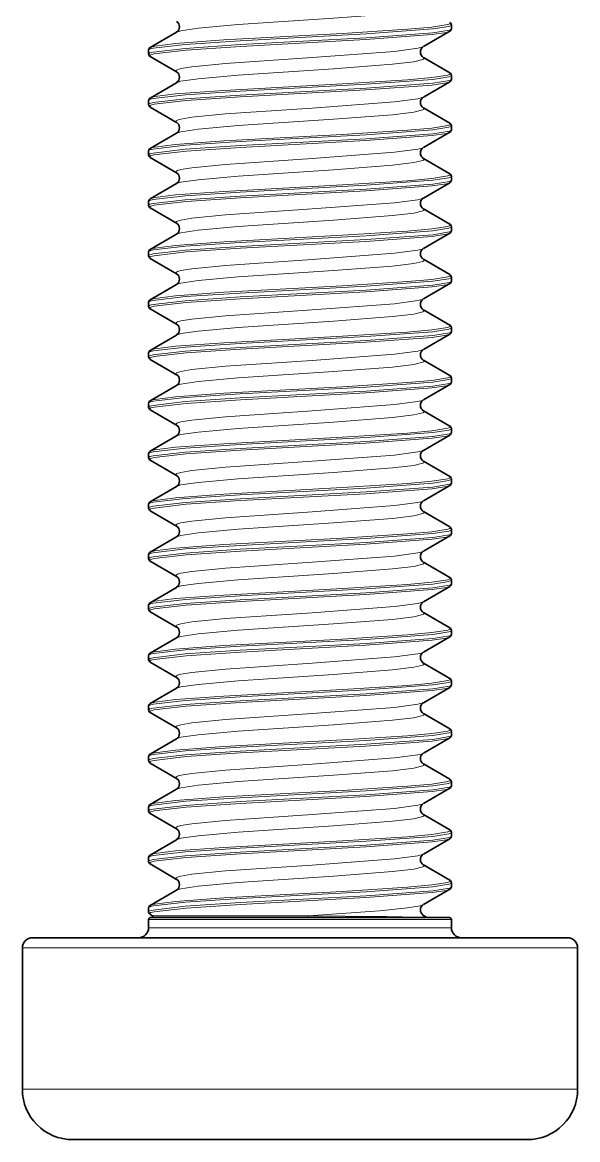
# Model space of a CAD drawing. Extents: x 327 to 941, y 153 to 765.
# Drawn here: x 619.75 to 625.25, y 153.26 to 164.33 of the extents above; entities that cross this region are included whole.
import ezdxf

# ---------------------------------------------------------------- set-up
doc = ezdxf.new("R2010")
doc.units = 0

msp = doc.modelspace()

# ---------------------------------------------------------------- linework, layer by layer
at = {"color": 7, "lineweight": 35, "ltscale": 0.000986481}
for p, q in [((624, 164.303), (624, 164.264)), ((621, 164.053), (621, 164.014)), ((624, 163.803), (624, 163.764)), ((621, 163.553), (621, 163.514)), ((624, 163.303), (624, 163.264)), ((621, 163.053), (621, 163.014)), ((624, 162.803), (624, 162.764)), ((621, 162.553), (621, 162.514)), ((624, 162.303), (624, 162.264)), ((621, 162.053), (621, 162.014)), ((624, 161.803), (624, 161.764)), ((621, 161.553), (621, 161.514)), ((624, 161.303), (624, 161.264)), ((621, 161.053), (621, 161.014)), ((624, 160.803), (624, 160.764)), ((621, 160.553), (621, 160.514)), ((624, 160.303), (624, 160.264)), ((621, 160.053), (621, 160.014)), ((624, 159.803), (624, 159.764)), ((621, 159.553), (621, 159.514)), ((624, 159.303), (624, 159.264)), ((621, 159.053), (621, 159.014)), ((624, 158.803), (624, 158.764)), ((621, 158.553), (621, 158.514)), ((624, 158.303), (624, 158.264)), ((621, 158.053), (621, 158.014)), ((624, 157.803), (624, 157.764)), ((621, 157.553), (621, 157.514)), ((624, 157.303), (624, 157.264)), ((621, 157.053), (621, 157.014)), ((624, 156.803), (624, 156.764)), ((621, 156.553), (621, 156.514)), ((624, 156.303), (624, 156.264)), ((621, 156.053), (621, 156.014)), ((624, 155.803), (624, 155.764)), ((621, 155.553), (621, 155.514))]:
    msp.add_line(p, q, dxfattribs=at)
at = {"color": 7, "lineweight": 35, "ltscale": 0.007571}
for p, q in [((621.016, 164.078), (621.278, 164.23)), ((623.984, 163.828), (623.722, 163.98)), ((621.016, 163.578), (621.278, 163.73)), ((623.984, 163.328), (623.722, 163.48)), ((621.016, 163.078), (621.278, 163.23)), ((623.984, 162.828), (623.722, 162.98)), ((621.016, 162.578), (621.278, 162.73)), ((623.984, 162.328), (623.722, 162.48)), ((621.016, 162.078), (621.278, 162.23)), ((623.984, 161.828), (623.722, 161.98)), ((621.016, 161.578), (621.278, 161.73)), ((623.984, 161.328), (623.722, 161.48)), ((621.016, 161.078), (621.278, 161.23)), ((623.984, 160.828), (623.722, 160.98)), ((621.016, 160.578), (621.278, 160.73)), ((623.984, 160.328), (623.722, 160.48)), ((621.016, 160.078), (621.278, 160.23)), ((623.984, 159.828), (623.722, 159.98)), ((621.016, 159.578), (621.278, 159.73)), ((623.984, 159.328), (623.722, 159.48)), ((621.016, 159.078), (621.278, 159.23)), ((623.984, 158.828), (623.722, 158.98)), ((621.016, 158.578), (621.278, 158.73)), ((623.984, 158.328), (623.722, 158.48)), ((621.016, 158.078), (621.278, 158.23)), ((623.984, 157.828), (623.722, 157.98)), ((621.016, 157.578), (621.278, 157.73)), ((623.984, 157.328), (623.722, 157.48)), ((621.016, 157.078), (621.278, 157.23)), ((623.984, 156.828), (623.722, 156.98)), ((621.016, 156.578), (621.278, 156.73)), ((623.984, 156.328), (623.722, 156.48)), ((621.016, 156.078), (621.278, 156.23)), ((623.984, 155.828), (623.722, 155.98)), ((621.016, 155.578), (621.278, 155.73))]:
    msp.add_line(p, q, dxfattribs=at)
at = {"color": 7, "lineweight": 35, "ltscale": 0.00757}
for p, q in [((623.984, 164.239), (623.722, 164.087)), ((621.016, 163.989), (621.278, 163.837)), ((623.984, 163.739), (623.722, 163.587)), ((621.016, 163.489), (621.278, 163.337)), ((623.984, 163.239), (623.722, 163.087)), ((621.016, 162.989), (621.278, 162.837)), ((623.984, 162.739), (623.722, 162.587)), ((621.016, 162.489), (621.278, 162.337)), ((623.984, 162.239), (623.722, 162.087)), ((621.016, 161.989), (621.278, 161.837)), ((623.984, 161.739), (623.722, 161.587)), ((621.016, 161.489), (621.278, 161.337)), ((623.984, 161.239), (623.722, 161.087)), ((621.016, 160.989), (621.278, 160.837)), ((623.984, 160.739), (623.722, 160.587)), ((621.016, 160.489), (621.278, 160.337)), ((623.984, 160.239), (623.722, 160.087)), ((621.016, 159.989), (621.278, 159.837)), ((623.984, 159.739), (623.722, 159.587)), ((621.016, 159.489), (621.278, 159.337)), ((623.984, 159.239), (623.722, 159.087)), ((621.016, 158.989), (621.278, 158.837)), ((623.984, 158.739), (623.722, 158.587)), ((621.016, 158.489), (621.278, 158.337)), ((623.984, 158.239), (623.722, 158.087)), ((621.016, 157.989), (621.278, 157.837)), ((623.984, 157.739), (623.722, 157.587)), ((621.016, 157.489), (621.278, 157.337)), ((623.984, 157.239), (623.722, 157.087)), ((621.016, 156.989), (621.278, 156.837)), ((623.984, 156.739), (623.722, 156.587)), ((621.016, 156.489), (621.278, 156.337)), ((623.984, 156.239), (623.722, 156.087)), ((621.016, 155.989), (621.278, 155.837))]:
    msp.add_line(p, q, dxfattribs=at)
at = {"color": 7, "lineweight": 35, "ltscale": 0.007572}
msp.add_line((623.984, 155.739), (623.722, 155.587), dxfattribs=at)
at = {"color": 7, "lineweight": 13, "ltscale": 0.070409}
for p, q in [((621, 155.438), (623.816, 155.438)), ((621, 155.358), (623.816, 155.358))]:
    msp.add_line(p, q, dxfattribs=at)
at = {"color": 7, "lineweight": 35, "ltscale": 0.002}
for p, q in [((621, 155.438), (621, 155.358)), ((624, 155.438), (624, 155.358))]:
    msp.add_line(p, q, dxfattribs=at)
at = {"color": 7, "lineweight": 35, "ltscale": 0.000633284}
msp.add_line((621.016, 155.489), (621.038, 155.476), dxfattribs=at)
at = {"color": 7, "lineweight": 35, "ltscale": 0.06947}
msp.add_line((621.02, 155.458), (623.799, 155.458), dxfattribs=at)
at = {"color": 7, "lineweight": 13, "ltscale": 0.000161743}
msp.add_line((621.038, 155.476), (621.045, 155.476), dxfattribs=at)
at = {"color": 7, "lineweight": 13, "ltscale": 0.03847}
msp.add_line((621.045, 155.476), (622.583, 155.476), dxfattribs=at)
at = {"color": 7, "lineweight": 13, "ltscale": 0.018132}
msp.add_line((622.583, 155.476), (623.309, 155.468), dxfattribs=at)
at = {"color": 7, "lineweight": 13, "ltscale": 0.000125234}
msp.add_line((623.716, 155.459), (623.72, 155.458), dxfattribs=at)
at = {"color": 7, "lineweight": 13, "ltscale": 0.000856018}
msp.add_line((623.716, 155.459), (623.75, 155.459), dxfattribs=at)
at = {"color": 7, "lineweight": 35, "ltscale": 0.001033}
msp.add_line((623.757, 155.459), (623.722, 155.48), dxfattribs=at)
at = {"color": 7, "lineweight": 13, "ltscale": 0.000187683}
msp.add_line((623.75, 155.459), (623.757, 155.459), dxfattribs=at)
at = {"color": 7, "lineweight": 35, "ltscale": 0.00013112}
msp.add_line((623.757, 155.459), (623.762, 155.458), dxfattribs=at)
at = {"color": 7, "lineweight": 35, "ltscale": 0.004529}
msp.add_line((623.799, 155.458), (623.98, 155.458), dxfattribs=at)
at = {"color": 7, "lineweight": 13, "ltscale": 0.004591}
for p, q in [((623.816, 155.438), (624, 155.438)), ((623.816, 155.358), (624, 155.358))]:
    msp.add_line(p, q, dxfattribs=at)
at = {"color": 7, "lineweight": 35, "ltscale": 0.124391}
msp.add_line((619.85, 155.258), (624.826, 155.258), dxfattribs=at)
at = {"color": 7, "lineweight": 35, "ltscale": 0.00811}
msp.add_line((624.826, 155.258), (625.15, 155.258), dxfattribs=at)
at = {"color": 7, "lineweight": 13, "ltscale": 0.129083}
for p, q in [((619.75, 155.158), (624.913, 155.158)), ((619.75, 153.758), (624.913, 153.758))]:
    msp.add_line(p, q, dxfattribs=at)
at = {"color": 7, "lineweight": 35, "ltscale": 0.035}
for p, q in [((619.75, 155.158), (619.75, 153.758)), ((625.25, 155.158), (625.25, 153.758))]:
    msp.add_line(p, q, dxfattribs=at)
at = {"color": 7, "lineweight": 13, "ltscale": 0.008417}
for p, q in [((624.913, 155.158), (625.25, 155.158)), ((624.913, 153.758), (625.25, 153.758))]:
    msp.add_line(p, q, dxfattribs=at)
at = {"color": 7, "lineweight": 35, "ltscale": 0.105614}
msp.add_line((620.25, 153.258), (624.474, 153.258), dxfattribs=at)
at = {"color": 7, "lineweight": 35, "ltscale": 0.006886}
msp.add_line((624.474, 153.258), (624.75, 153.258), dxfattribs=at)
at = {"color": 7, "lineweight": 13}
for points in [[(623.729, 164.471), (623.728, 164.467), (623.726, 164.465), (623.717, 164.46), (623.626, 164.438), (623.415, 164.413), (622.832, 164.368), (621.887, 164.305), (621.491, 164.269), (621.32, 164.244), (621.278, 164.23)], [(621.016, 164.078), (621.027, 164.083), (621.062, 164.092), (621.268, 164.118), (621.744, 164.153), (622.922, 164.218), (623.564, 164.259), (623.807, 164.281)], [(623.807, 164.281), (623.964, 164.306), (623.985, 164.314), (623.988, 164.317), (623.989, 164.319), (623.99, 164.321)], [(623.816, 164.263), (623.974, 164.288), (623.995, 164.297), (623.999, 164.3), (623.999, 164.301), (624, 164.303)], [(621, 164.053), (621.001, 164.055), (621.002, 164.057), (621.005, 164.06), (621.014, 164.064), (621.045, 164.073), (621.365, 164.11), (621.908, 164.146), (623.156, 164.214), (623.816, 164.263)], [(621, 164.014), (621, 164.016), (621.001, 164.017), (621.005, 164.02), (621.014, 164.025), (621.045, 164.033), (621.364, 164.07), (621.907, 164.107), (623.155, 164.175), (623.816, 164.224)], [(621.01, 163.997), (621.01, 163.999), (621.011, 164), (621.015, 164.003), (621.024, 164.007), (621.055, 164.016), (621.372, 164.053), (621.912, 164.089), (623.152, 164.158), (623.808, 164.207)], [(623.984, 164.239), (623.951, 164.228), (623.808, 164.207)], [(624, 164.264), (624, 164.262), (623.998, 164.26), (623.994, 164.257), (623.981, 164.251), (623.816, 164.224)], [(623.722, 164.087), (623.709, 164.082), (623.667, 164.071), (623.435, 164.04), (622.62, 163.979), (621.763, 163.92), (621.43, 163.887), (621.321, 163.869), (621.287, 163.859), (621.276, 163.854), (621.272, 163.85), (621.271, 163.849), (621.271, 163.846)], [(623.729, 163.971), (623.728, 163.967), (623.726, 163.965), (623.717, 163.96), (623.626, 163.938), (623.415, 163.913), (622.832, 163.868), (621.887, 163.805), (621.491, 163.769), (621.32, 163.744), (621.278, 163.73)], [(621, 163.553), (621.001, 163.555), (621.002, 163.557), (621.005, 163.56), (621.014, 163.564), (621.045, 163.573), (621.365, 163.61), (621.908, 163.646), (623.156, 163.714), (623.816, 163.763)], [(621.016, 163.578), (621.027, 163.583), (621.062, 163.592), (621.268, 163.618), (621.744, 163.653), (622.922, 163.718), (623.564, 163.759), (623.807, 163.781)], [(623.807, 163.781), (623.964, 163.806), (623.985, 163.814), (623.988, 163.817), (623.989, 163.819), (623.99, 163.821)], [(623.984, 163.739), (623.951, 163.728), (623.808, 163.707)], [(623.816, 163.763), (623.974, 163.788), (623.995, 163.797), (623.999, 163.8), (623.999, 163.801), (624, 163.803)], [(624, 163.764), (624, 163.762), (623.998, 163.76), (623.994, 163.757), (623.981, 163.751), (623.816, 163.724)], [(621, 163.514), (621, 163.516), (621.001, 163.517), (621.005, 163.52), (621.014, 163.525), (621.045, 163.533), (621.364, 163.57), (621.907, 163.607), (623.155, 163.675), (623.816, 163.724)], [(621.01, 163.497), (621.01, 163.499), (621.011, 163.5), (621.015, 163.503), (621.024, 163.507), (621.055, 163.516), (621.372, 163.553), (621.912, 163.589), (623.152, 163.658), (623.808, 163.707)], [(623.722, 163.587), (623.709, 163.582), (623.667, 163.571), (623.435, 163.54), (622.62, 163.479), (621.763, 163.42), (621.43, 163.387), (621.321, 163.369), (621.287, 163.359), (621.276, 163.354), (621.272, 163.35), (621.271, 163.349), (621.271, 163.346)], [(623.729, 163.471), (623.728, 163.467), (623.726, 163.465), (623.717, 163.46), (623.626, 163.438), (623.415, 163.413), (622.832, 163.368), (621.887, 163.305), (621.491, 163.269), (621.32, 163.244), (621.278, 163.23)], [(623.807, 163.281), (623.964, 163.306), (623.985, 163.314), (623.988, 163.317), (623.989, 163.319), (623.99, 163.321)], [(623.816, 163.263), (623.974, 163.288), (623.995, 163.297), (623.999, 163.3), (623.999, 163.301), (624, 163.303)], [(621, 163.053), (621.001, 163.055), (621.002, 163.057), (621.005, 163.06), (621.014, 163.064), (621.045, 163.073), (621.365, 163.11), (621.908, 163.146), (623.156, 163.214), (623.816, 163.263)], [(621, 163.014), (621, 163.016), (621.001, 163.017), (621.005, 163.02), (621.014, 163.025), (621.045, 163.033), (621.364, 163.07), (621.907, 163.107), (623.155, 163.175), (623.816, 163.224)], [(621.01, 162.997), (621.01, 162.999), (621.011, 163), (621.015, 163.003), (621.024, 163.007), (621.055, 163.016), (621.372, 163.053), (621.912, 163.089), (623.152, 163.158), (623.808, 163.207)], [(621.016, 163.078), (621.027, 163.083), (621.062, 163.092), (621.268, 163.118), (621.744, 163.153), (622.922, 163.218), (623.564, 163.259), (623.807, 163.281)], [(623.984, 163.239), (623.951, 163.228), (623.808, 163.207)], [(624, 163.264), (624, 163.262), (623.998, 163.26), (623.994, 163.257), (623.981, 163.251), (623.816, 163.224)], [(623.722, 163.087), (623.709, 163.082), (623.667, 163.071), (623.435, 163.04), (622.62, 162.979), (621.763, 162.92), (621.43, 162.887), (621.321, 162.869), (621.287, 162.859), (621.276, 162.854), (621.272, 162.85), (621.271, 162.849), (621.271, 162.846)], [(623.729, 162.971), (623.728, 162.967), (623.726, 162.965), (623.717, 162.96), (623.626, 162.938), (623.415, 162.913), (622.832, 162.868), (621.887, 162.805), (621.491, 162.769), (621.32, 162.744), (621.278, 162.73)], [(621, 162.553), (621.001, 162.555), (621.002, 162.557), (621.005, 162.56), (621.014, 162.564), (621.045, 162.573), (621.365, 162.61), (621.908, 162.646), (623.156, 162.714), (623.816, 162.763)], [(621.016, 162.578), (621.027, 162.583), (621.062, 162.592), (621.268, 162.618), (621.744, 162.653), (622.922, 162.718), (623.564, 162.759), (623.807, 162.781)], [(623.807, 162.781), (623.964, 162.806), (623.985, 162.814), (623.988, 162.817), (623.989, 162.819), (623.99, 162.821)], [(623.984, 162.739), (623.951, 162.728), (623.808, 162.707)], [(623.816, 162.763), (623.974, 162.788), (623.995, 162.797), (623.999, 162.8), (623.999, 162.801), (624, 162.803)], [(624, 162.764), (624, 162.762), (623.998, 162.76), (623.994, 162.757), (623.981, 162.751), (623.816, 162.724)], [(621, 162.514), (621, 162.516), (621.001, 162.517), (621.005, 162.52), (621.014, 162.525), (621.045, 162.533), (621.364, 162.57), (621.907, 162.607), (623.155, 162.675), (623.816, 162.724)], [(621.01, 162.497), (621.01, 162.499), (621.011, 162.5), (621.015, 162.503), (621.024, 162.507), (621.055, 162.516), (621.372, 162.553), (621.912, 162.589), (623.152, 162.658), (623.808, 162.707)], [(623.722, 162.587), (623.709, 162.582), (623.667, 162.571), (623.435, 162.54), (622.62, 162.479), (621.763, 162.42), (621.43, 162.387), (621.321, 162.369), (621.287, 162.359), (621.276, 162.354), (621.272, 162.35), (621.271, 162.349), (621.271, 162.346)], [(623.729, 162.471), (623.728, 162.467), (623.726, 162.465), (623.717, 162.46), (623.626, 162.438), (623.415, 162.413), (622.832, 162.368), (621.887, 162.305), (621.491, 162.269), (621.32, 162.244), (621.278, 162.23)], [(623.807, 162.281), (623.964, 162.306), (623.985, 162.314), (623.988, 162.317), (623.989, 162.319), (623.99, 162.321)], [(623.816, 162.263), (623.974, 162.288), (623.995, 162.297), (623.999, 162.3), (623.999, 162.301), (624, 162.303)], [(621, 162.053), (621.001, 162.055), (621.002, 162.057), (621.005, 162.06), (621.014, 162.064), (621.045, 162.073), (621.365, 162.11), (621.908, 162.146), (623.156, 162.214), (623.816, 162.263)], [(621, 162.014), (621, 162.016), (621.001, 162.017), (621.005, 162.02), (621.014, 162.025), (621.045, 162.033), (621.364, 162.07), (621.907, 162.107), (623.155, 162.175), (623.816, 162.224)], [(621.01, 161.997), (621.01, 161.999), (621.011, 162), (621.015, 162.003), (621.024, 162.007), (621.055, 162.016), (621.372, 162.053), (621.912, 162.089), (623.152, 162.158), (623.808, 162.207)], [(621.016, 162.078), (621.027, 162.083), (621.062, 162.092), (621.268, 162.118), (621.744, 162.153), (622.922, 162.218), (623.564, 162.259), (623.807, 162.281)], [(623.984, 162.239), (623.951, 162.228), (623.808, 162.207)], [(624, 162.264), (624, 162.262), (623.998, 162.26), (623.994, 162.257), (623.981, 162.251), (623.816, 162.224)], [(623.722, 162.087), (623.709, 162.082), (623.667, 162.071), (623.435, 162.04), (622.62, 161.979), (621.763, 161.92), (621.43, 161.887), (621.321, 161.869), (621.287, 161.859), (621.276, 161.854), (621.272, 161.85), (621.271, 161.849), (621.271, 161.846)], [(623.729, 161.971), (623.728, 161.967), (623.726, 161.965), (623.717, 161.96), (623.626, 161.938), (623.415, 161.913), (622.832, 161.868), (621.887, 161.805), (621.491, 161.769), (621.32, 161.744), (621.278, 161.73)], [(621, 161.553), (621.001, 161.555), (621.002, 161.557), (621.005, 161.56), (621.014, 161.564), (621.045, 161.573), (621.365, 161.61), (621.908, 161.646), (623.156, 161.714), (623.816, 161.763)], [(621.016, 161.578), (621.027, 161.583), (621.062, 161.592), (621.268, 161.618), (621.744, 161.653), (622.922, 161.718), (623.564, 161.759), (623.807, 161.781)], [(623.807, 161.781), (623.964, 161.806), (623.985, 161.814), (623.988, 161.817), (623.989, 161.819), (623.99, 161.821)], [(623.984, 161.739), (623.951, 161.728), (623.808, 161.707)], [(623.816, 161.763), (623.974, 161.788), (623.995, 161.797), (623.999, 161.8), (623.999, 161.801), (624, 161.803)], [(624, 161.764), (624, 161.762), (623.998, 161.76), (623.994, 161.757), (623.981, 161.751), (623.816, 161.724)], [(621, 161.514), (621, 161.516), (621.001, 161.517), (621.005, 161.52), (621.014, 161.525), (621.045, 161.533), (621.364, 161.57), (621.907, 161.607), (623.155, 161.675), (623.816, 161.724)], [(621.01, 161.497), (621.01, 161.499), (621.011, 161.5), (621.015, 161.503), (621.024, 161.507), (621.055, 161.516), (621.372, 161.553), (621.912, 161.589), (623.152, 161.658), (623.808, 161.707)], [(623.722, 161.587), (623.709, 161.582), (623.667, 161.571), (623.435, 161.54), (622.62, 161.479), (621.763, 161.42), (621.43, 161.387), (621.321, 161.369), (621.287, 161.359), (621.276, 161.354), (621.272, 161.35), (621.271, 161.349), (621.271, 161.346)], [(623.729, 161.471), (623.728, 161.467), (623.726, 161.465), (623.717, 161.46), (623.626, 161.438), (623.415, 161.413), (622.832, 161.368), (621.887, 161.305), (621.491, 161.269), (621.32, 161.244), (621.278, 161.23)], [(623.807, 161.281), (623.964, 161.306), (623.985, 161.314), (623.988, 161.317), (623.989, 161.319), (623.99, 161.321)], [(623.816, 161.263), (623.974, 161.288), (623.995, 161.297), (623.999, 161.3), (623.999, 161.301), (624, 161.303)], [(621, 161.053), (621.001, 161.055), (621.002, 161.057), (621.005, 161.06), (621.014, 161.064), (621.045, 161.073), (621.365, 161.11), (621.908, 161.146), (623.156, 161.214), (623.816, 161.263)], [(621, 161.014), (621, 161.016), (621.001, 161.017), (621.005, 161.02), (621.014, 161.025), (621.045, 161.033), (621.364, 161.07), (621.907, 161.107), (623.155, 161.175), (623.816, 161.224)], [(621.01, 160.997), (621.01, 160.999), (621.011, 161), (621.015, 161.003), (621.024, 161.007), (621.055, 161.016), (621.372, 161.053), (621.912, 161.089), (623.152, 161.158), (623.808, 161.207)], [(621.016, 161.078), (621.027, 161.083), (621.062, 161.092), (621.268, 161.118), (621.744, 161.153), (622.922, 161.218), (623.564, 161.259), (623.807, 161.281)], [(623.984, 161.239), (623.951, 161.228), (623.808, 161.207)], [(624, 161.264), (624, 161.262), (623.998, 161.26), (623.994, 161.257), (623.981, 161.251), (623.816, 161.224)], [(623.722, 161.087), (623.709, 161.082), (623.667, 161.071), (623.435, 161.04), (622.62, 160.979), (621.763, 160.92), (621.43, 160.887), (621.321, 160.869), (621.287, 160.859), (621.276, 160.854), (621.272, 160.85), (621.271, 160.849), (621.271, 160.846)], [(623.729, 160.971), (623.728, 160.967), (623.726, 160.965), (623.717, 160.96), (623.626, 160.938), (623.415, 160.913), (622.832, 160.868), (621.887, 160.805), (621.491, 160.769), (621.32, 160.744), (621.278, 160.73)], [(621, 160.553), (621.001, 160.555), (621.002, 160.557), (621.005, 160.56), (621.014, 160.564), (621.045, 160.573), (621.365, 160.61), (621.908, 160.646), (623.156, 160.714), (623.816, 160.763)], [(621.016, 160.578), (621.027, 160.583), (621.062, 160.592), (621.268, 160.618), (621.744, 160.653), (622.922, 160.718), (623.564, 160.759), (623.807, 160.781)], [(623.807, 160.781), (623.964, 160.806), (623.985, 160.814), (623.988, 160.817), (623.989, 160.819), (623.99, 160.821)], [(623.984, 160.739), (623.951, 160.728), (623.808, 160.707)], [(623.816, 160.763), (623.974, 160.788), (623.995, 160.797), (623.999, 160.8), (623.999, 160.801), (624, 160.803)], [(624, 160.764), (624, 160.762), (623.998, 160.76), (623.994, 160.757), (623.981, 160.751), (623.816, 160.724)], [(621, 160.514), (621, 160.516), (621.001, 160.517), (621.005, 160.52), (621.014, 160.525), (621.045, 160.533), (621.364, 160.57), (621.907, 160.607), (623.155, 160.675), (623.816, 160.724)], [(621.01, 160.497), (621.01, 160.499), (621.011, 160.5), (621.015, 160.503), (621.024, 160.507), (621.055, 160.516), (621.372, 160.553), (621.912, 160.589), (623.152, 160.658), (623.808, 160.707)], [(623.722, 160.587), (623.709, 160.582), (623.667, 160.571), (623.435, 160.54), (622.62, 160.479), (621.763, 160.42), (621.43, 160.387), (621.321, 160.369), (621.287, 160.359), (621.276, 160.354), (621.272, 160.35), (621.271, 160.349), (621.271, 160.346)], [(623.729, 160.471), (623.728, 160.467), (623.726, 160.465), (623.717, 160.46), (623.626, 160.438), (623.415, 160.413), (622.832, 160.368), (621.887, 160.305), (621.491, 160.269), (621.32, 160.244), (621.278, 160.23)], [(623.807, 160.281), (623.964, 160.306), (623.985, 160.314), (623.988, 160.317), (623.989, 160.319), (623.99, 160.321)], [(623.816, 160.263), (623.974, 160.288), (623.995, 160.297), (623.999, 160.3), (623.999, 160.301), (624, 160.303)], [(621, 160.053), (621.001, 160.055), (621.002, 160.057), (621.005, 160.06), (621.014, 160.064), (621.045, 160.073), (621.365, 160.11), (621.908, 160.146), (623.156, 160.214), (623.816, 160.263)], [(621, 160.014), (621, 160.016), (621.001, 160.017), (621.005, 160.02), (621.014, 160.025), (621.045, 160.033), (621.364, 160.07), (621.907, 160.107), (623.155, 160.175), (623.816, 160.224)], [(621.01, 159.997), (621.01, 159.999), (621.011, 160), (621.015, 160.003), (621.024, 160.007), (621.055, 160.016), (621.372, 160.053), (621.912, 160.089), (623.152, 160.158), (623.808, 160.207)], [(621.016, 160.078), (621.027, 160.083), (621.062, 160.092), (621.268, 160.118), (621.744, 160.153), (622.922, 160.218), (623.564, 160.259), (623.807, 160.281)], [(623.984, 160.239), (623.951, 160.228), (623.808, 160.207)], [(624, 160.264), (624, 160.262), (623.998, 160.26), (623.994, 160.257), (623.981, 160.251), (623.816, 160.224)], [(623.722, 160.087), (623.709, 160.082), (623.667, 160.071), (623.435, 160.04), (622.62, 159.979), (621.763, 159.92), (621.43, 159.887), (621.321, 159.869), (621.287, 159.859), (621.276, 159.854), (621.272, 159.85), (621.271, 159.849), (621.271, 159.846)], [(623.729, 159.971), (623.728, 159.967), (623.726, 159.965), (623.717, 159.96), (623.626, 159.938), (623.415, 159.913), (622.832, 159.868), (621.887, 159.805), (621.491, 159.769), (621.32, 159.744), (621.278, 159.73)], [(621, 159.553), (621.001, 159.555), (621.002, 159.557), (621.005, 159.56), (621.014, 159.564), (621.045, 159.573), (621.365, 159.61), (621.908, 159.646), (623.156, 159.714), (623.816, 159.763)], [(621.016, 159.578), (621.027, 159.583), (621.062, 159.592), (621.268, 159.618), (621.744, 159.653), (622.922, 159.718), (623.564, 159.759), (623.807, 159.781)], [(623.807, 159.781), (623.964, 159.806), (623.985, 159.814), (623.988, 159.817), (623.989, 159.819), (623.99, 159.821)], [(623.816, 159.763), (623.974, 159.788), (623.995, 159.797), (623.999, 159.8), (623.999, 159.801), (624, 159.803)], [(624, 159.764), (624, 159.762), (623.998, 159.76), (623.994, 159.757), (623.981, 159.751), (623.816, 159.724)], [(621, 159.514), (621, 159.516), (621.001, 159.517), (621.005, 159.52), (621.014, 159.525), (621.045, 159.533), (621.364, 159.57), (621.907, 159.607), (623.155, 159.675), (623.816, 159.724)], [(621.01, 159.497), (621.01, 159.499), (621.011, 159.5), (621.015, 159.503), (621.024, 159.507), (621.055, 159.516), (621.372, 159.553), (621.912, 159.589), (623.152, 159.658), (623.808, 159.707)], [(623.984, 159.739), (623.951, 159.728), (623.808, 159.707)], [(623.722, 159.587), (623.709, 159.582), (623.667, 159.571), (623.435, 159.54), (622.62, 159.479), (621.763, 159.42), (621.43, 159.387), (621.321, 159.369), (621.287, 159.359), (621.276, 159.354), (621.272, 159.35), (621.271, 159.349), (621.271, 159.346)], [(623.729, 159.471), (623.728, 159.467), (623.726, 159.465), (623.717, 159.46), (623.626, 159.438), (623.415, 159.413), (622.832, 159.368), (621.887, 159.305), (621.491, 159.269), (621.32, 159.244), (621.278, 159.23)], [(623.807, 159.281), (623.964, 159.306), (623.985, 159.314), (623.988, 159.317), (623.989, 159.319), (623.99, 159.321)], [(623.816, 159.263), (623.974, 159.288), (623.995, 159.297), (623.999, 159.3), (623.999, 159.301), (624, 159.303)], [(621, 159.053), (621.001, 159.055), (621.002, 159.057), (621.005, 159.06), (621.014, 159.064), (621.045, 159.073), (621.365, 159.11), (621.908, 159.146), (623.156, 159.214), (623.816, 159.263)], [(621, 159.014), (621, 159.016), (621.001, 159.017), (621.005, 159.02), (621.014, 159.025), (621.045, 159.033), (621.364, 159.07), (621.907, 159.107), (623.155, 159.175), (623.816, 159.224)], [(621.01, 158.997), (621.01, 158.999), (621.011, 159), (621.015, 159.003), (621.024, 159.007), (621.055, 159.016), (621.372, 159.053), (621.912, 159.089), (623.152, 159.158), (623.808, 159.207)], [(621.016, 159.078), (621.027, 159.083), (621.062, 159.092), (621.268, 159.118), (621.744, 159.153), (622.922, 159.218), (623.564, 159.259), (623.807, 159.281)], [(623.984, 159.239), (623.951, 159.228), (623.808, 159.207)], [(624, 159.264), (624, 159.262), (623.998, 159.26), (623.994, 159.257), (623.981, 159.251), (623.816, 159.224)], [(623.722, 159.087), (623.709, 159.082), (623.667, 159.071), (623.435, 159.04), (622.62, 158.979), (621.763, 158.92), (621.43, 158.887), (621.321, 158.869), (621.287, 158.859), (621.276, 158.854), (621.272, 158.85), (621.271, 158.849), (621.271, 158.846)], [(623.729, 158.971), (623.728, 158.967), (623.726, 158.965), (623.717, 158.96), (623.626, 158.938), (623.415, 158.913), (622.832, 158.868), (621.887, 158.805), (621.491, 158.769), (621.32, 158.744), (621.278, 158.73)], [(621, 158.553), (621.001, 158.555), (621.002, 158.557), (621.005, 158.56), (621.014, 158.564), (621.045, 158.573), (621.365, 158.61), (621.908, 158.646), (623.156, 158.714), (623.816, 158.763)], [(621.016, 158.578), (621.027, 158.583), (621.062, 158.592), (621.268, 158.618), (621.744, 158.653), (622.922, 158.718), (623.564, 158.759), (623.807, 158.781)], [(623.807, 158.781), (623.964, 158.806), (623.985, 158.814), (623.988, 158.817), (623.989, 158.819), (623.99, 158.821)], [(623.816, 158.763), (623.974, 158.788), (623.995, 158.797), (623.999, 158.8), (623.999, 158.801), (624, 158.803)], [(624, 158.764), (624, 158.762), (623.998, 158.76), (623.994, 158.757), (623.981, 158.751), (623.816, 158.724)], [(621, 158.514), (621, 158.516), (621.001, 158.517), (621.005, 158.52), (621.014, 158.525), (621.045, 158.533), (621.364, 158.57), (621.907, 158.607), (623.155, 158.675), (623.816, 158.724)], [(621.01, 158.497), (621.01, 158.499), (621.011, 158.5), (621.015, 158.503), (621.024, 158.507), (621.055, 158.516), (621.372, 158.553), (621.912, 158.589), (623.152, 158.658), (623.808, 158.707)], [(623.984, 158.739), (623.951, 158.728), (623.808, 158.707)], [(623.722, 158.587), (623.709, 158.582), (623.667, 158.571), (623.435, 158.54), (622.62, 158.479), (621.763, 158.42), (621.43, 158.387), (621.321, 158.369), (621.287, 158.359), (621.276, 158.354), (621.272, 158.35), (621.271, 158.349), (621.271, 158.346)], [(623.729, 158.471), (623.728, 158.467), (623.726, 158.465), (623.717, 158.46), (623.626, 158.438), (623.415, 158.413), (622.832, 158.368), (621.887, 158.305), (621.491, 158.269), (621.32, 158.244), (621.278, 158.23)], [(623.807, 158.281), (623.964, 158.306), (623.985, 158.314), (623.988, 158.317), (623.989, 158.319), (623.99, 158.321)], [(623.816, 158.263), (623.974, 158.288), (623.995, 158.297), (623.999, 158.3), (623.999, 158.301), (624, 158.303)], [(621, 158.053), (621.001, 158.055), (621.002, 158.057), (621.005, 158.06), (621.014, 158.064), (621.045, 158.073), (621.365, 158.11), (621.908, 158.146), (623.156, 158.214), (623.816, 158.263)], [(621, 158.014), (621, 158.016), (621.001, 158.017), (621.005, 158.02), (621.014, 158.025), (621.045, 158.033), (621.364, 158.07), (621.907, 158.107), (623.155, 158.175), (623.816, 158.224)], [(621.01, 157.997), (621.01, 157.999), (621.011, 158), (621.015, 158.003), (621.024, 158.007), (621.055, 158.016), (621.372, 158.053), (621.912, 158.089), (623.152, 158.158), (623.808, 158.207)], [(621.016, 158.078), (621.027, 158.083), (621.062, 158.092), (621.268, 158.118), (621.744, 158.153), (622.922, 158.218), (623.564, 158.259), (623.807, 158.281)], [(623.984, 158.239), (623.951, 158.228), (623.808, 158.207)], [(624, 158.264), (624, 158.262), (623.998, 158.26), (623.994, 158.257), (623.981, 158.251), (623.816, 158.224)], [(623.722, 158.087), (623.709, 158.082), (623.667, 158.071), (623.435, 158.04), (622.62, 157.979), (621.763, 157.92), (621.43, 157.887), (621.321, 157.869), (621.287, 157.859), (621.276, 157.854), (621.272, 157.85), (621.271, 157.849), (621.271, 157.846)], [(623.729, 157.971), (623.728, 157.967), (623.726, 157.965), (623.717, 157.96), (623.626, 157.938), (623.415, 157.913), (622.832, 157.868), (621.887, 157.805), (621.491, 157.769), (621.32, 157.744), (621.278, 157.73)], [(621, 157.553), (621.001, 157.555), (621.002, 157.557), (621.005, 157.56), (621.014, 157.564), (621.045, 157.573), (621.365, 157.61), (621.908, 157.646), (623.156, 157.714), (623.816, 157.763)], [(621.016, 157.578), (621.027, 157.583), (621.062, 157.592), (621.268, 157.618), (621.744, 157.653), (622.922, 157.718), (623.564, 157.759), (623.807, 157.781)], [(623.807, 157.781), (623.964, 157.806), (623.985, 157.814), (623.988, 157.817), (623.989, 157.819), (623.99, 157.821)], [(623.816, 157.763), (623.974, 157.788), (623.995, 157.797), (623.999, 157.8), (623.999, 157.801), (624, 157.803)], [(624, 157.764), (624, 157.762), (623.998, 157.76), (623.994, 157.757), (623.981, 157.751), (623.816, 157.724)], [(621, 157.514), (621, 157.516), (621.001, 157.517), (621.005, 157.52), (621.014, 157.525), (621.045, 157.533), (621.364, 157.57), (621.907, 157.607), (623.155, 157.675), (623.816, 157.724)], [(621.01, 157.497), (621.01, 157.499), (621.011, 157.5), (621.015, 157.503), (621.024, 157.507), (621.055, 157.516), (621.372, 157.553), (621.912, 157.589), (623.152, 157.658), (623.808, 157.707)], [(623.984, 157.739), (623.951, 157.728), (623.808, 157.707)], [(623.722, 157.587), (623.709, 157.582), (623.667, 157.571), (623.435, 157.54), (622.62, 157.479), (621.763, 157.42), (621.43, 157.387), (621.321, 157.369), (621.287, 157.359), (621.276, 157.354), (621.272, 157.35), (621.271, 157.349), (621.271, 157.346)], [(623.729, 157.471), (623.728, 157.467), (623.726, 157.465), (623.717, 157.46), (623.626, 157.438), (623.415, 157.413), (622.832, 157.368), (621.887, 157.305), (621.491, 157.269), (621.32, 157.244), (621.278, 157.23)], [(623.807, 157.281), (623.964, 157.306), (623.985, 157.314), (623.988, 157.317), (623.989, 157.319), (623.99, 157.321)], [(621, 157.053), (621.001, 157.055), (621.002, 157.057), (621.005, 157.06), (621.014, 157.064), (621.045, 157.073), (621.365, 157.11), (621.908, 157.146), (623.156, 157.214), (623.816, 157.263)], [(621, 157.014), (621, 157.016), (621.001, 157.017), (621.005, 157.02), (621.014, 157.025), (621.045, 157.033), (621.364, 157.07), (621.907, 157.107), (623.155, 157.175), (623.816, 157.224)], [(621.01, 156.997), (621.01, 156.999), (621.011, 157), (621.015, 157.003), (621.024, 157.007), (621.055, 157.016), (621.372, 157.053), (621.912, 157.089), (623.152, 157.158), (623.808, 157.207)], [(621.016, 157.078), (621.027, 157.083), (621.062, 157.092), (621.268, 157.118), (621.744, 157.153), (622.922, 157.218), (623.564, 157.259), (623.807, 157.281)], [(623.984, 157.239), (623.951, 157.228), (623.808, 157.207)], [(623.816, 157.263), (623.974, 157.288), (623.995, 157.297), (623.999, 157.3), (623.999, 157.301), (624, 157.303)], [(624, 157.264), (624, 157.262), (623.998, 157.26), (623.994, 157.257), (623.981, 157.251), (623.816, 157.224)], [(623.722, 157.087), (623.709, 157.082), (623.667, 157.071), (623.435, 157.04), (622.62, 156.979), (621.763, 156.92), (621.43, 156.887), (621.321, 156.869), (621.287, 156.859), (621.276, 156.854), (621.272, 156.85), (621.271, 156.849), (621.271, 156.846)], [(623.729, 156.971), (623.728, 156.967), (623.726, 156.965), (623.717, 156.96), (623.626, 156.938), (623.415, 156.913), (622.832, 156.868), (621.887, 156.805), (621.491, 156.769), (621.32, 156.744), (621.278, 156.73)], [(621, 156.553), (621.001, 156.555), (621.002, 156.557), (621.005, 156.56), (621.014, 156.564), (621.045, 156.573), (621.365, 156.61), (621.908, 156.646), (623.156, 156.714), (623.816, 156.763)], [(621.016, 156.578), (621.027, 156.583), (621.062, 156.592), (621.268, 156.618), (621.744, 156.653), (622.922, 156.718), (623.564, 156.759), (623.807, 156.781)], [(623.807, 156.781), (623.964, 156.806), (623.985, 156.814), (623.988, 156.817), (623.989, 156.819), (623.99, 156.821)], [(623.816, 156.763), (623.974, 156.788), (623.995, 156.797), (623.999, 156.8), (623.999, 156.801), (624, 156.803)], [(624, 156.764), (624, 156.762), (623.998, 156.76), (623.994, 156.757), (623.981, 156.751), (623.816, 156.724)], [(621, 156.514), (621, 156.516), (621.001, 156.517), (621.005, 156.52), (621.014, 156.525), (621.045, 156.533), (621.364, 156.57), (621.907, 156.607), (623.155, 156.675), (623.816, 156.724)], [(621.01, 156.497), (621.01, 156.499), (621.011, 156.5), (621.015, 156.503), (621.024, 156.507), (621.055, 156.516), (621.372, 156.553), (621.912, 156.589), (623.152, 156.658), (623.808, 156.707)], [(623.984, 156.739), (623.951, 156.728), (623.808, 156.707)], [(623.722, 156.587), (623.709, 156.582), (623.667, 156.571), (623.435, 156.54), (622.62, 156.479), (621.763, 156.42), (621.43, 156.387), (621.321, 156.369), (621.287, 156.359), (621.276, 156.354), (621.272, 156.35), (621.271, 156.349), (621.271, 156.346)], [(623.729, 156.471), (623.728, 156.467), (623.726, 156.465), (623.717, 156.46), (623.626, 156.438), (623.415, 156.413), (622.832, 156.368), (621.887, 156.305), (621.491, 156.269), (621.32, 156.244), (621.278, 156.23)], [(623.807, 156.281), (623.964, 156.306), (623.985, 156.314), (623.988, 156.317), (623.989, 156.319), (623.99, 156.321)], [(621, 156.053), (621.001, 156.055), (621.002, 156.057), (621.005, 156.06), (621.014, 156.064), (621.045, 156.073), (621.365, 156.11), (621.908, 156.146), (623.156, 156.214), (623.816, 156.263)], [(621, 156.014), (621, 156.016), (621.001, 156.017), (621.005, 156.02), (621.014, 156.025), (621.045, 156.033), (621.364, 156.07), (621.907, 156.107), (623.155, 156.175), (623.816, 156.224)], [(621.01, 155.997), (621.01, 155.999), (621.011, 156), (621.015, 156.003), (621.024, 156.007), (621.055, 156.016), (621.372, 156.053), (621.912, 156.089), (623.152, 156.158), (623.808, 156.207)], [(621.016, 156.078), (621.027, 156.083), (621.062, 156.092), (621.268, 156.118), (621.744, 156.153), (622.922, 156.218), (623.564, 156.259), (623.807, 156.281)], [(623.984, 156.239), (623.951, 156.228), (623.808, 156.207)], [(623.816, 156.263), (623.974, 156.288), (623.995, 156.297), (623.999, 156.3), (623.999, 156.301), (624, 156.303)], [(624, 156.264), (624, 156.262), (623.998, 156.26), (623.994, 156.257), (623.981, 156.251), (623.816, 156.224)], [(623.722, 156.087), (623.709, 156.082), (623.667, 156.071), (623.435, 156.04), (622.62, 155.979), (621.763, 155.92), (621.43, 155.887), (621.321, 155.869), (621.287, 155.859), (621.276, 155.854), (621.272, 155.85), (621.271, 155.849), (621.271, 155.846)], [(623.729, 155.971), (623.728, 155.967), (623.726, 155.965), (623.717, 155.96), (623.626, 155.938), (623.415, 155.913), (622.832, 155.868), (621.887, 155.805), (621.491, 155.769), (621.32, 155.744), (621.278, 155.73)], [(621, 155.553), (621.001, 155.555), (621.002, 155.557), (621.005, 155.56), (621.014, 155.564), (621.045, 155.573), (621.365, 155.61), (621.908, 155.646), (623.156, 155.714), (623.816, 155.763)], [(621.016, 155.578), (621.027, 155.583), (621.062, 155.592), (621.268, 155.618), (621.744, 155.653), (622.922, 155.718), (623.564, 155.759), (623.807, 155.781)], [(623.807, 155.781), (623.964, 155.806), (623.985, 155.814), (623.988, 155.817), (623.989, 155.819), (623.99, 155.821)], [(623.816, 155.763), (623.974, 155.788), (623.995, 155.797), (623.999, 155.8), (623.999, 155.801), (624, 155.803)], [(624, 155.764), (624, 155.762), (623.998, 155.76), (623.994, 155.757), (623.981, 155.751), (623.816, 155.724)], [(621, 155.514), (621, 155.516), (621.001, 155.517), (621.005, 155.52), (621.014, 155.525), (621.045, 155.533), (621.364, 155.57), (621.907, 155.607), (623.155, 155.675), (623.816, 155.724)], [(621.01, 155.497), (621.01, 155.499), (621.011, 155.5), (621.015, 155.503), (621.024, 155.507), (621.055, 155.516), (621.372, 155.553), (621.912, 155.589), (623.152, 155.658), (623.808, 155.707)], [(623.984, 155.739), (623.951, 155.728), (623.808, 155.707)], [(623.722, 155.587), (623.69, 155.576), (623.564, 155.554), (623.287, 155.526), (622.583, 155.476)]]:
    msp.add_lwpolyline(points, dxfattribs=at)
at = {"color": 7, "lineweight": 35}
for centre, radius, start, end in [((621.243, 164.285), 0.0632, 359.082, 56.4745), ((621.243, 164.283), 0.0632, 303.5255, 0.918), ((623.971, 164.302), 0.0291, 3.4094, 64.5272), ((623.971, 164.266), 0.0291, 295.4342, 356.5816), ((621.029, 164.052), 0.0291, 115.4728, 176.5906), ((623.756, 164.035), 0.0632, 123.5255, 180.918), ((621.029, 164.016), 0.0291, 183.4184, 244.5658), ((623.756, 164.033), 0.0632, 179.082, 236.4744), ((621.243, 163.785), 0.0632, 359.082, 56.4745), ((621.243, 163.783), 0.0632, 303.5256, 0.918), ((623.971, 163.766), 0.0291, 295.4342, 356.5816), ((623.971, 163.802), 0.0291, 3.4094, 64.5272), ((621.029, 163.552), 0.0291, 115.4728, 176.5906), ((621.029, 163.516), 0.0291, 183.4184, 244.5658), ((623.756, 163.535), 0.0632, 123.5256, 180.918), ((623.756, 163.533), 0.0632, 179.082, 236.4744), ((621.243, 163.285), 0.0632, 359.082, 56.4745), ((621.243, 163.283), 0.0632, 303.5255, 0.918), ((623.971, 163.302), 0.0291, 3.4094, 64.5272), ((623.971, 163.266), 0.0291, 295.4342, 356.5816), ((621.029, 163.052), 0.0291, 115.4728, 176.5906), ((623.756, 163.035), 0.0632, 123.5255, 180.918), ((621.029, 163.016), 0.0291, 183.4184, 244.5658), ((623.756, 163.033), 0.0632, 179.082, 236.4744), ((621.243, 162.785), 0.0632, 359.082, 56.4744), ((621.243, 162.783), 0.0632, 303.5255, 0.918), ((623.971, 162.766), 0.0291, 295.4342, 356.5816), ((623.971, 162.802), 0.0291, 3.4094, 64.5272), ((621.029, 162.552), 0.0291, 115.4728, 176.5906), ((621.029, 162.516), 0.0291, 183.4184, 244.5658), ((623.756, 162.535), 0.0632, 123.5255, 180.918), ((623.756, 162.533), 0.0632, 179.082, 236.4745), ((621.243, 162.285), 0.0632, 359.082, 56.4744), ((623.971, 162.302), 0.0291, 3.4094, 64.5272), ((621.243, 162.283), 0.0632, 303.5256, 0.918), ((623.971, 162.266), 0.0291, 295.4342, 356.5816), ((621.029, 162.052), 0.0291, 115.4728, 176.5906), ((623.756, 162.035), 0.0632, 123.5255, 180.918), ((621.029, 162.016), 0.0291, 183.4184, 244.5658), ((623.756, 162.033), 0.0632, 179.082, 236.4745), ((621.243, 161.785), 0.0632, 359.082, 56.4745), ((621.243, 161.783), 0.0632, 303.5255, 0.918), ((623.971, 161.766), 0.0291, 295.4342, 356.5816), ((623.971, 161.802), 0.0291, 3.4094, 64.5272), ((621.029, 161.552), 0.0291, 115.4728, 176.5906), ((621.029, 161.516), 0.0291, 183.4184, 244.5658), ((623.756, 161.535), 0.0632, 123.5256, 180.918), ((623.756, 161.533), 0.0632, 179.082, 236.4744), ((621.243, 161.285), 0.0632, 359.082, 56.4745), ((623.971, 161.302), 0.0291, 3.4094, 64.5272), ((621.243, 161.283), 0.0632, 303.5255, 0.918), ((623.971, 161.266), 0.0291, 295.4342, 356.5816), ((621.029, 161.052), 0.0291, 115.4728, 176.5906), ((623.756, 161.035), 0.0632, 123.5256, 180.918), ((621.029, 161.016), 0.0291, 183.4184, 244.5658), ((623.756, 161.033), 0.0632, 179.082, 236.4745), ((621.243, 160.785), 0.0632, 359.082, 56.4745), ((621.243, 160.783), 0.0632, 303.5255, 0.918), ((623.971, 160.766), 0.0291, 295.4342, 356.5816), ((623.971, 160.802), 0.0291, 3.4094, 64.5272), ((621.029, 160.552), 0.0291, 115.4728, 176.5906), ((623.756, 160.535), 0.0632, 123.5256, 180.918), ((623.756, 160.533), 0.0632, 179.082, 236.4745), ((621.029, 160.516), 0.0291, 183.4184, 244.5658), ((621.243, 160.285), 0.0632, 359.082, 56.4745), ((623.971, 160.302), 0.0291, 3.4094, 64.5272), ((621.243, 160.283), 0.0632, 303.5256, 0.918), ((623.971, 160.266), 0.0291, 295.4342, 356.5816), ((621.029, 160.052), 0.0291, 115.4728, 176.5906), ((623.756, 160.035), 0.0632, 123.5256, 180.918), ((621.029, 160.016), 0.0291, 183.4184, 244.5658), ((623.756, 160.033), 0.0632, 179.082, 236.4745), ((621.243, 159.785), 0.0632, 359.082, 56.4745), ((621.243, 159.783), 0.0632, 303.5255, 0.918), ((623.971, 159.766), 0.0291, 295.4342, 356.5816), ((623.971, 159.802), 0.0291, 3.4094, 64.5272), ((621.029, 159.552), 0.0291, 115.4728, 176.5906), ((623.756, 159.535), 0.0632, 123.5255, 180.918), ((623.756, 159.533), 0.0632, 179.082, 236.4745), ((621.029, 159.516), 0.0291, 183.4184, 244.5658), ((621.243, 159.285), 0.0632, 359.082, 56.4745), ((623.971, 159.302), 0.0291, 3.4094, 64.5272), ((621.243, 159.283), 0.0632, 303.5255, 0.918), ((623.971, 159.266), 0.0291, 295.4342, 356.5816), ((621.029, 159.052), 0.0291, 115.4728, 176.5906), ((623.756, 159.035), 0.0632, 123.5255, 180.918), ((621.029, 159.016), 0.0291, 183.4184, 244.5658), ((623.756, 159.033), 0.0632, 179.082, 236.4745), ((621.243, 158.785), 0.0632, 359.082, 56.4744), ((621.243, 158.783), 0.0632, 303.5256, 0.918), ((623.971, 158.766), 0.0291, 295.4342, 356.5816), ((623.971, 158.802), 0.0291, 3.4094, 64.5272), ((621.029, 158.552), 0.0291, 115.4728, 176.5906), ((623.756, 158.535), 0.0632, 123.5256, 180.918), ((623.756, 158.533), 0.0632, 179.082, 236.4744), ((621.029, 158.516), 0.0291, 183.4184, 244.5658), ((621.243, 158.285), 0.0632, 359.082, 56.4744), ((623.971, 158.302), 0.0291, 3.4094, 64.5272), ((621.243, 158.283), 0.0632, 303.5256, 0.918), ((623.971, 158.266), 0.0291, 295.4342, 356.5816), ((623.756, 158.035), 0.0632, 123.5256, 180.918), ((621.029, 158.052), 0.0291, 115.4728, 176.5906), ((621.029, 158.016), 0.0291, 183.4184, 244.5658), ((623.756, 158.033), 0.0632, 179.082, 236.4744), ((621.243, 157.785), 0.0632, 359.082, 56.4744), ((621.243, 157.783), 0.0632, 303.5255, 0.918), ((623.971, 157.766), 0.0291, 295.4342, 356.5816), ((623.971, 157.802), 0.0291, 3.4094, 64.5272), ((621.029, 157.552), 0.0291, 115.4728, 176.5906), ((623.756, 157.535), 0.0632, 123.5256, 180.918), ((623.756, 157.533), 0.0632, 179.082, 236.4744), ((621.029, 157.516), 0.0291, 183.4184, 244.5658), ((621.243, 157.285), 0.0632, 359.082, 56.4744), ((623.971, 157.302), 0.0291, 3.4094, 64.5272), ((621.243, 157.283), 0.0632, 303.5255, 0.918), ((623.971, 157.266), 0.0291, 295.4342, 356.5816), ((623.756, 157.035), 0.0632, 123.5256, 180.918), ((621.029, 157.052), 0.0291, 115.4728, 176.5906), ((621.029, 157.016), 0.0291, 183.4184, 244.5658), ((623.756, 157.033), 0.0632, 179.082, 236.4744), ((621.243, 156.785), 0.0632, 359.082, 56.4744), ((621.243, 156.783), 0.0632, 303.5256, 0.918), ((623.971, 156.766), 0.0291, 295.4342, 356.5816), ((623.971, 156.802), 0.0291, 3.4094, 64.5272), ((621.029, 156.552), 0.0291, 115.4728, 176.5906), ((623.756, 156.535), 0.0632, 123.5256, 180.918), ((623.756, 156.533), 0.0632, 179.082, 236.4744), ((621.029, 156.516), 0.0291, 183.4184, 244.5658), ((621.243, 156.285), 0.0632, 359.082, 56.4744), ((623.971, 156.302), 0.0291, 3.4094, 64.5272), ((621.243, 156.283), 0.0632, 303.5256, 0.918), ((623.971, 156.266), 0.0291, 295.4342, 356.5816), ((621.029, 156.052), 0.0291, 115.4728, 176.5906), ((621.029, 156.016), 0.0291, 183.4184, 244.5658), ((623.756, 156.035), 0.0632, 123.5255, 180.918), ((623.756, 156.033), 0.0632, 179.082, 236.4744), ((621.243, 155.785), 0.0632, 359.082, 56.4744), ((621.243, 155.783), 0.0632, 303.5255, 0.918), ((623.971, 155.766), 0.0291, 295.4342, 356.5816), ((623.971, 155.802), 0.0291, 3.4094, 64.5272), ((621.029, 155.552), 0.0291, 115.4728, 176.5906), ((623.756, 155.535), 0.0632, 123.5302, 180.9176), ((621.029, 155.516), 0.0291, 183.4188, 244.5676), ((621.02, 155.438), 0.02, 90.0336, 179.9664), ((621.033, 155.468), 0.01, 270, 59.891), ((623.756, 155.533), 0.0632, 179.082, 236.4745), ((623.98, 155.438), 0.02, 0.0336, 89.9664), ((620.9, 155.358), 0.1, 270.0336, 359.9664), ((624.1, 155.358), 0.1, 180.0336, 269.9664), ((619.85, 155.158), 0.1, 90.0336, 179.9664), ((625.15, 155.158), 0.1, 0.0336, 89.9664), ((620.25, 153.758), 0.5, 180, 270), ((624.75, 153.758), 0.5, 270, 360)]:
    msp.add_arc(centre, radius, start, end, dxfattribs=at)
at = {"color": 7, "lineweight": 13}
for centre, radius, start, end in [((623.98, 164.318), 0.0102, 13.6994, 70.1576), ((621.02, 163.999), 0.0103, 193.7438, 250.2206), ((623.717, 163.968), 0.0124, 13.658, 70.0842), ((621.282, 163.849), 0.0124, 193.658, 250.0842), ((623.98, 163.818), 0.0102, 13.6994, 70.1576), ((621.02, 163.499), 0.0103, 193.7438, 250.2206), ((623.717, 163.468), 0.0124, 13.658, 70.0842), ((621.282, 163.349), 0.0124, 193.658, 250.0842), ((623.98, 163.318), 0.0102, 13.6994, 70.1576), ((621.02, 162.999), 0.0103, 193.7438, 250.2206), ((623.717, 162.968), 0.0124, 13.658, 70.0842), ((621.282, 162.849), 0.0124, 193.658, 250.0842), ((623.98, 162.818), 0.0102, 13.6994, 70.1576), ((621.02, 162.499), 0.0103, 193.7438, 250.2206), ((623.717, 162.468), 0.0124, 13.658, 70.0842), ((621.282, 162.349), 0.0124, 193.658, 250.0842), ((623.98, 162.318), 0.0102, 13.6994, 70.1576), ((621.02, 161.999), 0.0103, 193.7438, 250.2206), ((623.717, 161.968), 0.0124, 13.658, 70.0842), ((621.282, 161.849), 0.0124, 193.658, 250.0842), ((623.98, 161.818), 0.0102, 13.6994, 70.1576), ((621.02, 161.499), 0.0103, 193.7438, 250.2206), ((623.717, 161.468), 0.0124, 13.658, 70.0842), ((621.282, 161.349), 0.0124, 193.658, 250.0842), ((623.98, 161.318), 0.0102, 13.6994, 70.1576), ((621.02, 160.999), 0.0103, 193.7438, 250.2206), ((623.717, 160.968), 0.0124, 13.658, 70.0842), ((621.282, 160.849), 0.0124, 193.658, 250.0842), ((623.98, 160.818), 0.0102, 13.6994, 70.1576), ((621.02, 160.499), 0.0103, 193.7438, 250.2206), ((623.717, 160.468), 0.0124, 13.658, 70.0842), ((621.282, 160.349), 0.0124, 193.658, 250.0842), ((623.98, 160.318), 0.0102, 13.6994, 70.1576), ((621.02, 159.999), 0.0103, 193.7438, 250.2206), ((623.717, 159.968), 0.0124, 13.658, 70.0842), ((621.282, 159.849), 0.0124, 193.658, 250.0842), ((623.98, 159.818), 0.0102, 13.6994, 70.1576), ((621.02, 159.499), 0.0103, 193.7438, 250.2206), ((623.717, 159.468), 0.0124, 13.658, 70.0842), ((621.282, 159.349), 0.0124, 193.658, 250.0842), ((623.98, 159.318), 0.0102, 13.6994, 70.1576), ((621.02, 158.999), 0.0103, 193.7438, 250.2206), ((623.717, 158.968), 0.0124, 13.658, 70.0842), ((621.282, 158.849), 0.0124, 193.658, 250.0842), ((623.98, 158.818), 0.0102, 13.6994, 70.1576), ((621.02, 158.499), 0.0103, 193.7438, 250.2206), ((623.717, 158.468), 0.0124, 13.658, 70.0842), ((621.282, 158.349), 0.0124, 193.658, 250.0842), ((623.98, 158.318), 0.0102, 13.6994, 70.1576), ((621.02, 157.999), 0.0103, 193.7438, 250.2206), ((623.717, 157.968), 0.0124, 13.658, 70.0842), ((621.282, 157.849), 0.0124, 193.658, 250.0842), ((623.98, 157.818), 0.0102, 13.6994, 70.1576), ((621.02, 157.499), 0.0103, 193.7438, 250.2206), ((623.717, 157.468), 0.0124, 13.658, 70.0842), ((621.282, 157.349), 0.0124, 193.6581, 250.0842), ((623.98, 157.318), 0.0102, 13.6994, 70.1576), ((621.02, 156.999), 0.0103, 193.7438, 250.2206), ((623.717, 156.968), 0.0124, 13.658, 70.0842), ((621.282, 156.849), 0.0124, 193.6581, 250.0842), ((623.98, 156.818), 0.0102, 13.6994, 70.1576), ((621.02, 156.499), 0.0103, 193.7438, 250.2206), ((623.717, 156.468), 0.0124, 13.658, 70.0842), ((621.282, 156.349), 0.0124, 193.658, 250.0842), ((623.98, 156.318), 0.0102, 13.6994, 70.1576), ((621.02, 155.999), 0.0103, 193.7438, 250.2206), ((623.717, 155.968), 0.0124, 13.658, 70.0842), ((621.282, 155.849), 0.0124, 193.658, 250.0842), ((623.98, 155.818), 0.0102, 13.6994, 70.1576), ((621.02, 155.499), 0.0103, 193.7459, 250.2236), ((622.616, 155.468), 0.0338, 165.4758, 197.6666), ((623.109, 135.722), 19.747, 88.2388, 89.4198), ((623.712, 155.478), 0.0189, 280.7605, 338.1302), ((623.717, 155.468), 0.0124, 13.658, 70.0842)]:
    msp.add_arc(centre, radius, start, end, dxfattribs=at)

doc.saveas('drawing.dxf')
